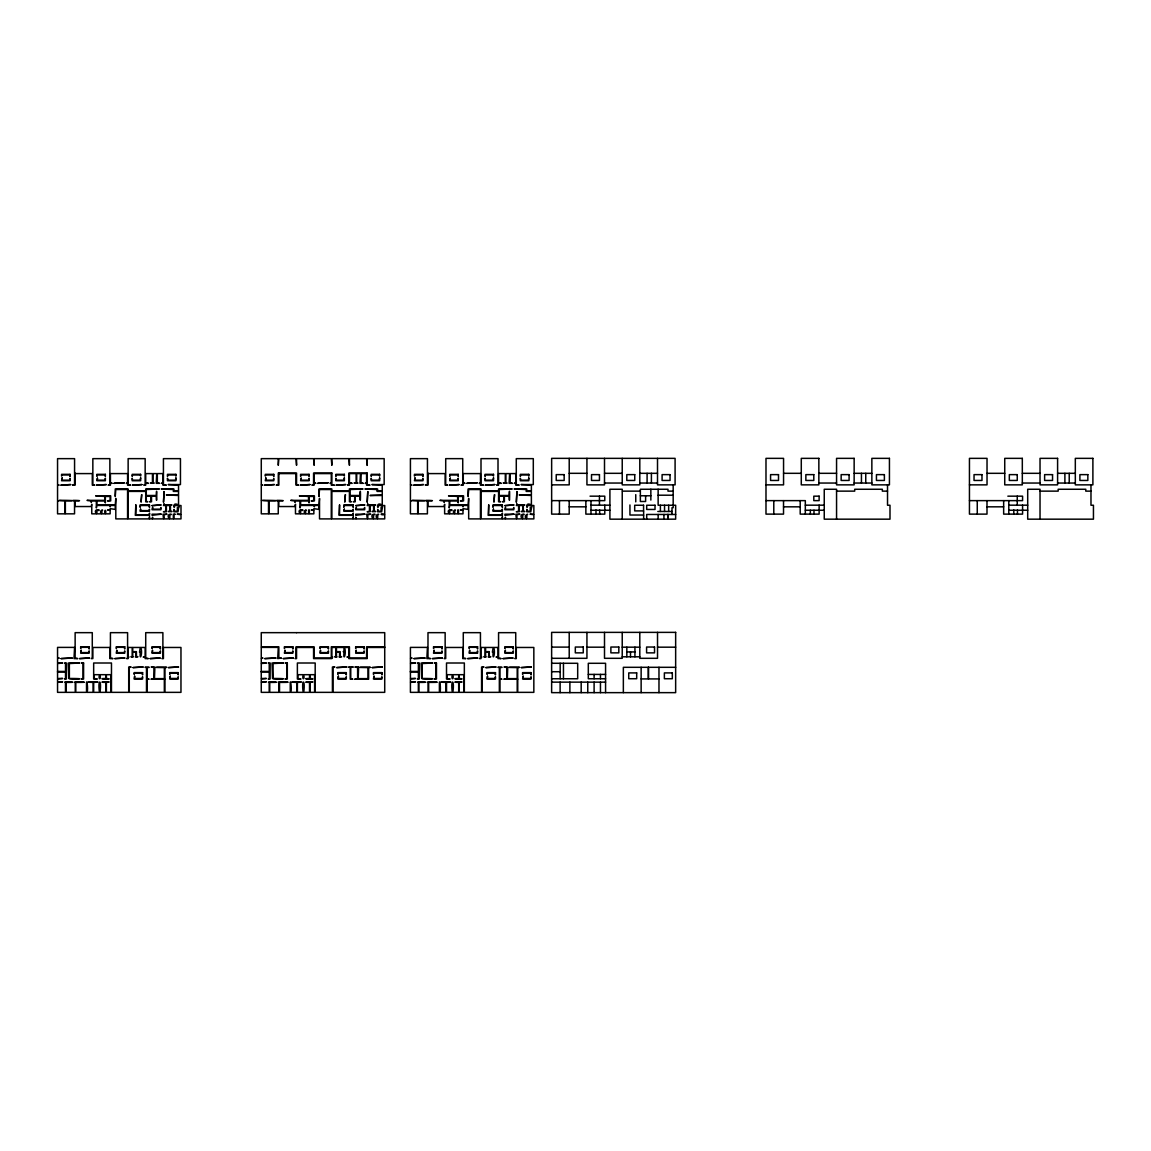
<?xml version="1.0" encoding="UTF-8"?>
<svg xmlns="http://www.w3.org/2000/svg" width="1151" height="1151" viewBox="0 0 1151 1151"><rect width="100%" height="100%" fill="white"/><g stroke="black" fill="none" stroke-linecap="round" stroke-linejoin="round"><path stroke-width="1.5" d="M331.848 658.041L332.668 657.077L331.848 656.53L331.848 647.466L335.905 647.466L335.905 656.53C331.531 656.789 339.128 657.466 336.452 656.53L336.452 652.2L339.574 652.2L339.574 656.53C336.984 657.552 344.969 656.703 340.135 656.53L340.135 651.639L336.452 651.639L336.452 647.466L343.991 647.466L343.991 651.639L343.228 651.639L343.991 652.2C343.027 662.314 346.724 653.768 344.552 647.466L348.868 647.466L348.868 656.53L346.926 657.077L348.868 657.077L348.868 658.588L367.14 658.588L367.14 647.466L384.679 647.466M569.213 473.32L586.938 473.32M604.505 473.32L622.231 473.32M639.798 473.32L657.509 473.32M783.558 473.32L801.283 473.32M818.85 473.32L836.561 473.32M854.143 473.32L871.854 473.32M987.026 473.32L1004.737 473.32M1022.318 473.32L1040.029 473.32M1057.596 473.32L1075.322 473.32M75.132 473.593L92.296 473.593L92.296 485.132L94.828 485.132L92.843 484.571L92.843 458.645L109.863 458.645L109.863 484.571L108.122 485.132L110.424 485.132L110.424 483.319L112.208 483.319L110.424 482.758L110.424 473.593L127.574 473.593L127.574 482.758L126.25 483.319L127.574 483.319L127.574 485.132L130.653 485.132L128.135 484.571L128.135 458.645L145.155 458.645L145.155 484.571L143.746 485.132L145.717 485.132L145.717 483.319L148.436 483.319L145.717 482.758L145.717 473.593L152.45 473.593L152.45 482.758C145.544 483.132 158.119 483.535 152.997 482.758L152.997 473.593L156.766 473.593L156.219 483.319L159.543 483.319L157.327 482.758L157.327 473.593L162.867 473.593L162.867 482.758L161.399 483.319L162.867 483.319L162.867 485.132L166.319 485.132L163.428 484.571L163.428 458.645L180.448 458.645L180.448 484.571L168.175 484.571L178.534 485.132L178.534 490.858L173.887 490.858L173.887 488.974L161.198 488.974L173.341 489.535L173.341 491.405L178.534 491.405L178.534 494.93L166.319 494.93L178.534 495.491L178.534 504.958C171.283 500.93 174.635 511.562 174.564 505.519L178.534 505.519L178.534 507.433L177.369 507.433L177.369 511.202L174.564 511.202L174.017 509.418L173.916 511.763L177.93 511.85L179.081 505.519L180.995 505.519L180.995 514.195L177.125 514.195L180.995 514.756L180.995 518.9L173.959 518.9L173.959 514.756L175.269 514.195L173.297 514.195L173.413 518.9L169.83 518.9L169.83 514.756C175.053 514.382 164.938 512.483 169.269 518.9L164.089 518.9L164.089 514.756L167.053 514.195L163.01 514.195L163.528 518.9L152.623 518.9L152.623 517.173L152.061 518.9L149.558 518.9L149.558 516.698L148.997 518.9L128.135 518.9L128.135 491.405L145.717 491.405L145.717 501.764L147.688 501.764L146.278 501.217L146.278 496.052L150.968 496.052L150.968 501.217L149.544 501.764L151.529 501.764L151.529 496.052L156.205 496.052C156.867 511.044 157.011 480.614 156.205 495.491L146.278 495.491L146.278 489.535L159.342 488.974L145.717 488.974L145.717 490.858L128.135 490.858L128.135 488.974L115.244 488.974L115.244 496.527L115.805 489.535L127.574 489.535L127.574 518.9L115.805 518.9L115.805 498.383L115.244 504.886L96.9 504.886L96.9 500.901L104.813 500.901L105.36 502.915L105.36 496.455L110.136 496.455L110.136 500.354L107.431 500.901L110.697 500.901L110.697 495.894L95.677 495.894L104.813 496.455L104.813 500.354L87.001 500.354L91.217 500.901L91.217 502.397L91.763 500.901L96.339 500.901L96.339 507.951L96.9 505.447L110.136 505.447L110.136 506.8L110.697 505.447L115.244 505.447L115.244 509.404L110.136 508.656L110.136 509.965L107.575 509.965L110.136 510.526L110.136 513.835L105.561 513.835C106.712 509.059 103.878 509.03 105 513.835L101.907 513.835L101.907 510.526C104.77 509.433 98.252 510.066 101.346 513.835L96.9 513.835L96.9 510.526C104.209 510.526 92.008 507.404 96.339 513.835L91.763 513.835L91.763 504.253L91.217 506.541L75.103 506.541L75.103 500.901C88.253 500.771 67.118 499.793 74.542 500.901L74.542 513.835L65.362 513.835L65.362 500.901C88.685 500.584 44.285 499.807 64.801 500.901L64.801 513.835L57.55 513.835L57.55 500.901L58.543 500.901L57.55 500.354L57.55 485.132L59.161 485.132L57.55 484.571L57.55 458.645L74.57 458.645L74.57 484.571L72.47 485.132L75.132 485.132L75.132 473.032M278.844 473.593L296.008 473.593L296.008 485.132L298.555 485.132L296.555 484.571L296.555 473.032L278.283 473.032L278.283 484.571L276.182 485.132L278.844 485.132L278.844 473.032M427.999 473.593L445.149 473.593L445.149 485.132L447.696 485.132L445.71 484.571L445.71 458.645L462.731 458.645L462.731 484.571L460.975 485.132L463.277 485.132L463.277 483.319L465.062 483.319L463.277 482.758L463.277 473.593L480.442 473.593L480.442 482.758L479.104 483.319L480.442 483.319L480.442 485.132L483.521 485.132L481.003 484.571L481.003 458.645L498.009 458.645L498.009 484.571L496.613 485.132L498.57 485.132L498.57 483.319L501.304 483.319L498.57 482.758L498.57 473.593L505.303 473.593L505.303 482.758C498.397 483.132 510.972 483.535 505.865 482.758L505.865 473.593L509.634 473.593L509.087 483.319L512.396 483.319L510.181 482.758L510.181 473.593L515.734 473.593L515.734 482.758L514.252 483.319L515.734 483.319L515.734 485.132L519.187 485.132L516.281 484.571L516.281 458.645L533.301 458.645L533.301 484.571L521.043 484.571L531.388 485.132L531.388 490.858L526.755 490.858L526.755 488.974L514.051 488.974L526.194 489.535L526.194 491.405L531.388 491.405L531.388 494.93L519.173 494.93L531.388 495.491L531.388 504.958C524.137 500.93 527.503 511.562 527.431 505.519L531.388 505.519L531.388 507.433L530.237 507.433L530.237 511.202L527.431 511.202L526.87 509.418L526.77 511.763L530.784 511.85L531.949 505.519L533.863 505.519L533.863 514.195L529.978 514.195L533.863 514.756L533.863 518.9L526.827 518.9L526.827 514.756C530.194 513.432 522.655 514.67 526.266 518.9L522.698 518.9L522.698 514.756C527.921 514.382 517.806 512.483 522.137 518.9L516.943 518.9L516.943 514.756L519.921 514.195L515.864 514.195L516.396 518.9L505.476 518.9L505.476 517.173L504.915 518.9L502.411 518.9L502.411 516.698L501.85 518.9L481.003 518.9L481.003 491.405L498.584 491.405L498.584 501.764L500.556 501.764L499.131 501.217L499.131 496.052L503.836 496.052L503.836 501.217L502.411 501.764L504.383 501.764L504.383 496.052L509.073 496.052C509.735 511.044 509.879 480.614 509.073 495.491L499.131 495.491L499.131 489.535L512.195 488.974L498.584 488.974L498.584 490.858L481.003 490.858L481.003 488.974L468.112 488.974L468.112 496.527L468.673 489.535L480.442 489.535L480.442 518.9L468.673 518.9L468.673 498.383L468.112 504.886L449.768 504.886L449.768 500.901L457.666 500.901L458.227 502.915L458.227 496.455L462.99 496.455L462.99 500.354L460.285 500.901L463.551 500.901L463.551 495.894L448.545 495.894L457.666 496.455L457.666 500.354L439.869 500.354L444.07 500.901L444.07 502.397L444.631 500.901L449.207 500.901L449.207 507.951L449.768 505.447L462.99 505.447L462.99 506.8L463.551 505.447L468.112 505.447L468.112 509.404L462.99 508.656L462.99 509.965L460.443 509.965L462.99 510.526L462.99 513.835L458.429 513.835L458.587 509.965L457.724 509.965L457.868 513.835L454.76 513.835L454.76 510.526C457.623 509.433 451.106 510.066 454.213 513.835L449.768 513.835L449.768 510.526C457.062 510.526 444.876 507.404 449.207 513.835L444.631 513.835L444.631 504.253L444.07 506.541L427.971 506.541L427.971 500.901C441.121 500.771 419.986 499.793 427.409 500.901L427.409 513.835L418.216 513.835L418.216 500.901C441.552 500.584 397.153 499.807 417.669 500.901L417.669 513.835L410.418 513.835L410.418 500.901L411.411 500.901L410.418 500.354L410.418 485.132L412.015 485.132L410.418 484.571L410.418 458.645L427.438 458.645L427.438 484.571L425.323 485.132L427.999 485.132L427.999 473.032M604.505 483.046L622.231 483.046M639.798 483.046L657.509 483.046M818.85 483.046L836.561 483.046M854.143 483.046L871.854 483.046M1022.318 483.046L1040.029 483.046M1057.596 483.046L1075.322 483.046M551.646 484.859L569.213 484.859L569.213 458.357M765.99 484.859L783.558 484.859L783.558 458.357L765.99 458.357L765.99 514.123L783.529 514.123L783.529 500.627M969.444 484.859L987.026 484.859L987.026 458.357L969.444 458.357L969.444 514.123L986.997 514.123L986.997 500.627M622.504 491.132L640.359 491.132M673.177 491.132L667.983 491.132L667.983 489.261L640.359 489.261L640.359 501.491L645.61 501.491L645.61 495.779M836.561 491.132L854.704 491.132L854.704 489.261L882.328 489.261L882.328 491.132L887.522 491.132M1040.029 491.132L1058.172 491.132L1058.172 489.261L1085.781 489.261L1085.781 491.132L1090.975 491.132M658.142 495.203L673.177 495.203M640.359 495.779L650.847 495.779M590.046 496.167L604.779 496.167L604.779 500.627L551.646 500.627M1007.844 496.167L1022.577 496.167L1022.577 500.627L969.444 500.627M765.99 500.627L805.326 500.627L805.326 514.123M590.995 505.174L609.901 505.174M805.326 505.174L824.245 505.174M1008.794 505.174L1027.699 505.174M569.198 506.828L585.859 506.828M783.529 506.828L800.204 506.828M986.997 506.828L1003.658 506.828M590.995 510.238L609.901 510.238M805.326 510.238L824.245 510.238M1008.794 510.238L1027.699 510.238M657.811 511.476L672.011 511.476M675.651 514.468L646.704 514.468L646.704 519.173M384.679 646.905L366.594 646.833L366.594 658.041L349.429 658.041L349.429 646.833L331.301 646.833L331.301 658.041L314.137 658.041L314.137 646.833L295.994 646.833L295.994 658.041L295.059 658.588L296.555 658.588L296.555 647.466L313.576 647.466L313.576 658.588L331.848 658.588L331.848 657.077M551.631 647.107L569.213 647.107M586.938 647.179L604.505 647.179M622.231 647.179L639.798 647.179M657.523 647.179L675.651 647.179M626.835 651.926L634.935 651.926M622.231 656.804L639.798 656.804M551.631 658.314L586.938 658.314L586.938 632.374M551.631 663.278L577.687 663.293L577.687 678.759L551.631 678.759M675.651 667.307L623.353 667.307L623.353 692.643M57.55 671.436L65.521 671.436L65.521 663.566L64.528 663.005L66.47 663.005L66.384 679.032L64.542 679.032L65.521 678.471L65.521 671.983L57.55 671.983M261.263 671.436L269.233 671.436L269.233 663.566L268.241 663.005L270.183 663.005L270.097 679.032L268.255 679.032L269.233 678.471L269.233 671.983L261.263 671.983M410.418 671.436L418.389 671.436L418.389 663.566L417.396 663.005L419.338 663.005L419.252 679.032L417.396 679.032L418.389 678.471L418.389 671.983L410.418 671.983M551.631 671.709L560.163 671.709M588.305 674.414L605.57 674.414M605.57 678.759L588.305 678.759L588.305 663.293L605.57 663.293L605.57 692.643M641.136 678.917L658.976 678.917M551.919 682.14L605.57 682.14M1090.975 484.859L1090.975 505.246L1093.45 505.246L1093.45 519.173L1027.699 519.173L1027.699 489.261L1040.029 489.261L1040.029 519.173M1069.221 473.32L1069.221 483.046M1064.891 473.32L1064.891 483.046M1022.577 505.174L1022.577 514.123L1003.658 514.123L1003.658 500.627M1017.455 509.965L1017.455 514.123M1017.254 496.167L1017.254 504.771M1013.801 509.965L1013.801 514.123M1008.794 500.627L1008.794 514.123M977.257 500.627L977.257 514.123M887.522 484.859L887.522 505.246L889.996 505.246L889.996 519.173L824.245 519.173L824.245 489.261L836.561 489.261L836.561 519.173M865.753 473.32L865.753 483.046M861.437 473.32L861.437 483.046M819.124 505.174L819.124 514.123L800.204 514.123L800.204 500.627M813.987 510.238L813.987 514.123M810.333 510.238L810.333 514.123M773.789 500.627L773.789 514.123M673.177 484.859L673.177 507.706L672.011 507.706L672.011 514.468M668.659 505.246L668.659 511.476M668.055 514.468L668.055 519.173M667.781 514.468L667.781 519.173M664.544 505.246L664.544 511.476M663.926 514.468L663.926 519.173M660.386 505.246L660.386 511.476M658.976 667.307L658.976 692.643M658.142 489.261L658.142 505.246L675.651 505.246L675.651 519.173L609.901 519.173L609.901 489.261L622.231 489.261L622.231 519.173M658.171 514.468L658.171 519.173M657.509 458.357L657.509 484.859L675.09 484.859L675.09 458.357L551.646 458.357L551.646 514.123L569.198 514.123L569.198 500.627M657.523 632.374L657.523 658.314L639.798 658.314L639.798 632.374M651.408 473.32L651.408 483.046M650.847 489.261L650.847 500.081M648.545 667.307L648.545 678.917M648.272 667.307L648.272 678.63M647.092 473.32L647.092 483.046M643.639 511.173L643.639 515.029L629.942 515.029L629.942 504.958M643.639 515.303L643.639 519.173M641.136 667.307L641.136 692.643M639.798 458.357L639.798 484.859L622.231 484.859L622.231 458.357M635.755 494.657L635.755 501.865M634.935 647.179L634.935 656.804M630.503 651.926L630.503 656.804M626.835 647.179L626.835 656.804M622.231 632.374L622.231 658.314L604.505 658.314L604.505 632.374M604.779 505.174L604.779 514.123L585.859 514.123L585.859 500.627M604.505 458.357L604.505 484.859L586.938 484.859L586.938 458.357M600.462 674.414L600.462 678.759M600.462 682.14L600.462 692.643M599.657 509.965L599.657 514.123M599.455 496.167L599.455 504.771M595.988 509.965L595.988 514.123M594.103 674.414L594.103 678.759M594.103 682.14L594.103 692.643M590.995 500.627L590.995 514.123M587.758 682.14L587.758 692.643M581.183 682.14L581.183 692.643M569.889 682.14L569.889 692.643M569.213 632.374L569.213 658.314M563.458 663.278L563.458 678.759M560.163 663.278L560.163 678.759M560.12 682.14L560.12 692.643M559.444 500.627L559.444 514.123M164.895 679.191L164.895 692.355L180.966 692.355L180.966 647.466L163.428 647.466L163.428 658.588L161.931 658.588L162.881 658.041L162.881 632.662L145.717 632.662L145.717 658.041L148.306 658.588L145.155 658.588L145.155 657.077L143.213 657.077L145.155 656.53L145.155 647.466L140.839 647.466C143.012 653.768 139.314 662.314 140.278 652.2L139.516 652.2L140.278 647.466L132.739 647.466L132.739 651.639L136.422 651.639L136.422 656.53C141.256 656.703 133.271 657.552 135.861 656.53L135.861 652.2L132.739 652.2L132.739 656.53C135.415 657.466 127.819 656.789 132.192 656.53L132.192 647.466L128.135 647.466L128.135 656.53L128.955 657.077L128.135 657.077L128.135 658.588L126.639 658.588L127.588 658.041L127.588 632.662L110.424 632.662L110.424 658.041L113.014 658.588L109.863 658.588L109.863 647.466L92.843 647.466L92.843 658.588L91.346 658.588L92.281 658.041L92.281 632.662L75.132 632.662L75.132 658.041L77.721 658.588L74.009 658.588L74.57 647.394L57.55 647.394L57.55 658.041L59.248 658.041L57.55 658.588L57.55 663.005L62.672 663.005L57.55 663.566L57.55 678.471L62.686 678.471L57.55 679.032L57.55 681.852L62.629 681.852L57.55 682.414L57.55 692.355L65.478 692.355L65.478 682.414C60.269 681.191 83.663 682.442 66.039 682.414L66.039 692.355L75.247 692.355L75.247 682.414C69.592 681.306 97.964 682.399 75.808 682.414L75.808 692.355L86.526 692.355L86.526 682.414C86.829 679.421 88.267 689.262 87.088 692.355L93.116 692.355L93.116 682.414C75.837 681.78 109.129 681.521 93.677 682.414L93.677 692.355L99.461 692.355C97.504 678.529 101.907 678.601 100.008 692.355L105.82 692.355L105.82 682.414C92.972 682.054 117.129 681.334 106.381 682.414L106.381 692.355L110.899 692.355L110.899 674.687L106.381 674.687L106.381 678.471C117.129 679.565 92.972 678.831 105.82 678.471L105.82 674.687L100.008 674.687C101.432 680.183 97.95 680.126 99.461 674.687L94.209 674.687L94.209 678.471L97.274 679.032L93.663 679.032L93.663 663.005L111.474 663.005L111.46 692.355L128.711 692.355L128.711 667.019L131.171 667.019L129.272 667.58L129.272 692.355L146.494 692.355L146.494 667.58C140.681 666.861 154.363 667.177 147.04 667.58L147.04 678.63L149.126 679.191L147.04 679.191L147.04 692.355L164.334 692.355L164.334 679.191L150.982 679.191L153.903 678.63L153.903 667.58L151.155 667.019L154.896 667.019L154.464 678.63L164.334 678.63L164.334 667.58C141.688 667.364 174.736 666.717 164.895 667.58L164.895 679.191M296.555 632.662L261.263 632.662L261.263 646.833L278.844 646.833L278.844 658.041L281.434 658.041L277.722 658.588L278.283 647.394L261.263 647.394L261.263 658.041L262.96 658.041L261.263 658.588L261.263 663.005L266.385 663.005L261.263 663.566L261.263 678.471L266.399 678.471L261.263 679.032L261.263 681.852L266.341 681.852L261.263 682.414L261.263 692.355L269.19 692.355L269.19 682.414C263.982 681.191 287.376 682.442 269.751 682.414L269.751 692.355L278.959 692.355L278.959 682.414C273.305 681.306 301.677 682.399 279.52 682.414L279.52 692.355L290.239 692.355L290.239 682.414C290.541 679.421 291.98 689.262 290.8 692.355L296.829 692.355L296.829 682.414C279.549 681.78 312.842 681.521 297.39 682.414L297.39 692.355L303.173 692.355C301.217 678.529 305.619 678.601 303.72 692.355L309.533 692.355L309.533 682.414C296.685 682.054 320.841 681.334 310.094 682.414L310.094 692.355L314.611 692.355L314.611 674.687L310.094 674.687L310.094 678.471C320.841 679.565 296.685 678.831 309.533 678.471L309.533 674.687L303.72 674.687C305.144 680.183 301.663 680.126 303.173 674.687L297.922 674.687L297.922 678.471L300.986 679.032L297.375 679.032L297.375 663.005L315.187 663.005L315.173 692.355L332.423 692.355L332.423 667.019L334.883 667.019L332.984 667.58L332.984 692.355L384.722 692.355L384.722 632.662L296.555 632.662M517.749 679.191L517.749 692.355L533.834 692.355L533.834 647.466L516.295 647.466L516.295 658.588L514.799 658.588L515.734 658.041L515.734 632.662L498.57 632.662L498.57 658.041L501.16 658.588L498.023 658.588L498.023 657.077L496.067 657.077L498.023 656.53L498.023 647.466L493.707 647.466C495.88 653.768 492.182 662.314 493.146 652.2L492.383 652.2L493.146 647.466L485.607 647.466L485.607 651.639L489.276 651.639L489.276 656.53C494.11 656.703 486.125 657.552 488.715 656.53L488.715 652.2L485.607 652.2L485.607 656.53C488.283 657.466 480.672 656.789 485.046 656.53L485.046 647.466L481.003 647.466L481.003 656.53L481.823 657.077L481.003 657.077L481.003 658.588L479.507 658.588L480.442 658.041L480.442 632.662L463.277 632.662L463.277 658.041L465.867 658.588L462.731 658.588L462.731 647.466L445.71 647.466L445.71 658.588L444.214 658.588L445.149 658.041L445.149 632.662L427.985 632.662L427.985 658.041L430.575 658.588L426.863 658.588L427.424 647.394L410.418 647.394L410.418 658.041L412.116 658.041L410.418 658.588L410.418 663.005L415.54 663.005L410.418 663.566L410.418 678.471L415.54 678.471L410.418 679.032L410.418 681.852L415.497 681.852L410.418 682.414L410.418 692.355L418.345 692.355L418.345 682.414C413.123 681.191 436.531 682.442 418.892 682.414L418.892 692.355L428.114 692.355L428.114 682.414C422.446 681.306 450.818 682.399 428.661 682.414L428.661 692.355L439.394 692.355L439.394 682.414C439.682 679.421 441.121 689.262 439.955 692.355L445.984 692.355L445.984 682.414C428.69 681.78 461.983 681.521 446.53 682.414L446.53 692.355L452.314 692.355C450.372 678.529 454.774 678.601 452.875 692.355L458.688 692.355L458.688 682.414C445.825 682.054 469.982 681.334 459.249 682.414L459.249 692.355L463.767 692.355L463.767 674.687L459.249 674.687L459.249 678.471C469.982 679.565 445.825 678.831 458.688 678.471L458.688 674.687L452.875 674.687C454.3 680.183 450.804 680.126 452.314 674.687L447.077 674.687L447.077 678.471L450.127 679.032L446.516 679.032L446.516 663.005L464.342 663.005L464.328 692.355L481.578 692.355L481.578 667.019L484.024 667.019L482.125 667.58L482.125 692.355L499.347 692.355L499.347 667.58C493.549 666.861 507.217 667.177 499.908 667.58L499.908 678.63L501.98 679.191L499.908 679.191L499.908 692.355L517.202 692.355L517.202 679.191L503.836 679.191L506.771 678.63L506.771 667.58L504.009 667.019L507.749 667.019L507.332 678.63L517.202 678.63L517.202 667.58C494.556 667.364 527.604 666.717 517.749 667.58L517.749 679.191M818.85 458.357L801.283 458.357L801.283 484.859L818.85 484.859L818.85 458.357M854.143 458.357L836.561 458.357L836.561 484.859L854.143 484.859L854.143 458.357M889.435 458.357L871.854 458.357L871.854 484.859L889.435 484.859L889.435 458.357M1022.318 458.357L1004.737 458.357L1004.737 484.859L1022.318 484.859L1022.318 458.357M1057.596 458.357L1040.029 458.357L1040.029 484.859L1057.596 484.859L1057.596 458.357M1092.889 458.357L1075.322 458.357L1075.322 484.859L1092.889 484.859L1092.889 458.357M278.283 458.645L261.277 458.645L261.277 484.571L262.874 485.132L261.277 485.132L261.277 500.354L262.27 500.354L261.277 500.901L261.277 513.835L268.514 513.835L268.514 500.901C247.997 499.807 292.397 500.584 269.075 500.901L269.075 513.835L278.254 513.835L278.254 500.901C270.83 499.793 291.966 500.771 278.815 500.901L278.815 506.541L294.929 506.541L295.476 504.253L295.476 513.835L300.051 513.835C295.721 507.404 307.921 510.526 300.612 510.526L300.612 513.835L305.058 513.835C301.965 510.066 308.482 509.433 305.619 510.526L305.619 513.835L308.713 513.835L308.583 509.965L309.432 509.965L309.274 513.835L313.849 513.835L313.849 510.526L311.288 509.965L313.849 509.965L313.849 508.656L318.971 509.404L318.971 505.447L314.41 505.447L314.41 506.8L313.849 505.447L300.612 505.447L300.051 507.951L300.051 500.901L295.476 500.901L294.929 502.397L294.929 500.901L290.728 500.354L308.526 500.354L308.526 496.455L299.389 495.894L314.41 495.894L314.41 500.901L311.144 500.901L313.849 500.354L313.849 496.455L309.072 496.455L309.072 502.915L308.526 500.901L300.612 500.901L300.612 504.886L318.971 504.886L319.518 498.383L319.518 518.9L331.287 518.9L331.287 489.535L319.518 489.535L318.971 496.527L318.971 488.974L331.848 488.974L331.848 490.858L349.429 490.858L349.429 488.974L363.054 488.974L349.99 489.535L349.99 495.491L359.918 495.491C360.723 480.614 360.58 511.044 359.918 496.052L355.242 496.052L355.242 501.764L353.271 501.764L354.681 501.217L354.681 496.052L349.99 496.052L349.99 501.217L351.4 501.764L349.429 501.764L349.429 491.405L331.848 491.405L331.848 518.9L352.71 518.9L353.271 516.698L353.271 518.9L355.774 518.9L355.774 517.173L356.335 518.9L367.241 518.9L366.723 514.195L370.766 514.195L367.802 514.756L367.802 518.9L372.996 518.9C368.651 512.483 378.765 514.382 373.543 514.756L373.543 518.9L377.125 518.9C373.485 513.418 381.456 514.008 377.686 514.756L377.686 518.9L384.722 518.9L384.722 514.756C379.154 515.231 380.593 512.929 384.722 514.195L384.722 505.519L382.808 505.519L381.643 511.85L377.629 511.763L377.729 509.418L378.291 511.202L381.082 511.202L381.082 507.433L382.247 507.433L382.247 505.519L378.291 505.519C378.348 511.562 374.996 500.93 382.247 504.958L382.247 495.491L370.032 495.491L382.247 494.93L382.247 491.405L377.053 491.405L377.053 489.535L364.91 488.974L377.6 488.974L377.6 490.858L382.247 490.858L382.247 485.132L371.888 484.571L384.161 484.571L384.161 458.645L367.14 458.645L367.14 465.392L366.579 458.645L349.429 458.645L349.429 465.292L348.868 458.645L331.848 458.645L331.848 465.292L331.287 458.645L314.137 458.645L314.137 465.292L313.576 458.645L296.555 458.645L296.555 465.277L296.008 458.645L278.844 458.645L278.283 465.292L278.283 458.645M331.848 473.032L313.576 473.032L313.576 484.571L311.835 485.132L314.137 485.132L314.137 483.319L315.921 483.319L314.137 482.758L314.137 473.593L331.287 473.593L331.287 482.758L329.963 483.319L331.287 483.319L331.287 485.132L334.38 485.132L331.848 484.571L331.848 473.032M367.14 473.032L348.868 473.032L348.868 484.571L347.458 485.132L349.429 485.132L349.429 483.319L352.163 483.319L349.429 482.758L349.429 473.593L356.163 473.593L356.163 482.758C349.257 483.132 361.831 483.535 356.709 482.758L356.709 473.593L360.479 473.593L359.946 483.319L363.256 483.319L361.04 482.758L361.04 473.593L366.579 473.593L366.579 482.758L365.112 483.319L366.579 483.319L366.579 485.132L370.032 485.132L367.14 484.571L367.14 473.032M70.082 474.341L61.578 474.341L61.578 476.082L62.14 474.903L69.52 474.903L70.082 476.615L70.082 474.341M105.374 474.341L96.871 474.341L96.871 476.327L97.432 474.903L104.813 474.903L105.374 476.37L105.374 474.341M140.652 474.341L132.164 474.341L132.164 476.37L132.725 474.903L140.105 474.903L140.652 476.01L140.652 474.341M175.945 474.341L167.456 474.341L167.456 476.37L168.003 474.903L175.384 474.903L175.945 476.126L175.945 474.341M273.794 474.341L265.291 474.341L265.291 476.082L265.852 474.903L273.233 474.903L273.794 476.615L273.794 474.341M309.087 474.341L300.584 474.341L300.584 476.327L301.145 474.903L308.526 474.903L309.087 476.37L309.087 474.341M344.365 474.341L335.876 474.341L335.876 476.37L336.437 474.903L343.818 474.903L344.365 476.01L344.365 474.341M379.657 474.341L371.169 474.341L371.169 476.37L371.73 474.903L379.111 474.903L379.657 476.126L379.657 474.341M422.935 474.341L414.446 474.341L414.446 476.082L415.007 474.903L422.388 474.903L422.935 476.615L422.935 474.341M458.227 474.341L449.739 474.341L449.739 476.327L450.286 474.903L457.666 474.903L458.227 476.37L458.227 474.341M493.52 474.341L485.017 474.341L485.017 476.37L485.578 474.903L492.959 474.903L493.52 476.01L493.52 474.341M528.813 474.341L520.31 474.341L520.31 476.37L520.871 474.903L528.251 474.903L528.813 476.126L528.813 474.341M564.163 474.629L556.221 474.629L556.221 480.456L564.163 480.456L564.163 474.629M599.455 474.629L591.513 474.629L591.513 480.456L599.455 480.456L599.455 474.629M634.748 474.629L626.806 474.629L626.806 480.456L634.748 480.456L634.748 474.629M670.04 474.629L662.098 474.629L662.098 480.456L670.04 480.456L670.04 474.629M778.508 474.629L770.566 474.629L770.566 480.456L778.508 480.456L778.508 474.629M813.8 474.629L805.858 474.629L805.858 480.456L813.8 480.456L813.8 474.629M849.093 474.629L841.151 474.629L841.151 480.456L849.093 480.456L849.093 474.629M884.385 474.629L876.443 474.629L876.443 480.456L884.385 480.456L884.385 474.629M981.976 474.629L974.034 474.629L974.034 480.456L981.976 480.456L981.976 474.629M1017.254 474.629L1009.326 474.629L1009.326 480.456L1017.254 480.456L1017.254 474.629M1052.546 474.629L1044.619 474.629L1044.619 480.456L1052.546 480.456L1052.546 474.629M1087.839 474.629L1079.897 474.629L1079.897 480.456L1087.839 480.456L1087.839 474.629M62.14 477.938L61.578 480.73L70.082 480.73L70.082 478.471L69.52 480.183L62.14 480.183L62.14 477.938M140.652 477.866L140.105 480.183L132.725 480.183L132.164 478.226L132.164 480.73L140.652 480.73L140.652 477.866M175.945 477.982L175.384 480.183L168.003 480.183L167.456 478.226L167.456 480.73L175.945 480.73L175.945 477.982M265.852 477.938L265.291 480.73L273.794 480.73L273.794 478.471L273.233 480.183L265.852 480.183L265.852 477.938M344.365 477.866L343.818 480.183L336.437 480.183L335.876 478.226L335.876 480.73L344.365 480.73L344.365 477.866M379.657 477.982L379.111 480.183L371.73 480.183L371.169 478.226L371.169 480.73L379.657 480.73L379.657 477.982M415.007 477.938L414.446 480.73L422.935 480.73L422.935 478.471L422.388 480.183L415.007 480.183L415.007 477.938M493.52 477.866L492.959 480.183L485.578 480.183L485.017 478.226L485.017 480.73L493.52 480.73L493.52 477.866M528.813 477.982L528.251 480.183L520.871 480.183L520.31 478.226L520.31 480.73L528.813 480.73L528.813 477.982M97.432 478.183L96.871 480.73L105.374 480.73L105.374 478.226L104.813 480.183L97.432 480.183L97.432 478.183M301.145 478.183L300.584 480.73L309.087 480.73L309.087 478.226L308.526 480.183L301.145 480.183L301.145 478.183M450.286 478.183L449.739 480.73L458.227 480.73L458.227 478.226L457.666 480.183L450.286 480.183L450.286 478.183M124.38 482.758L114.064 483.319L124.38 482.758M328.107 482.758L317.777 483.319L328.107 482.758M477.248 482.758L466.918 483.319L477.248 482.758M70.614 484.571L61.017 485.132L70.614 484.571M106.252 484.571L96.698 485.132L106.252 484.571M141.89 484.571L132.523 485.132L141.89 484.571M274.326 484.571L264.73 485.132L274.326 484.571M309.979 484.571L300.411 485.132L309.979 484.571M345.602 484.571L336.236 485.132L345.602 484.571M423.467 484.571L413.871 485.132L423.467 484.571M459.12 484.571L449.552 485.132L459.12 484.571M494.757 484.571L485.377 485.132L494.757 484.571M164.061 491.621L163.5 502.109L164.061 491.621M367.773 491.621L367.212 502.109L367.773 491.621M516.914 491.621L516.353 502.109L516.914 491.621M141.674 494.657L141.113 501.865L141.674 494.657M345.386 494.657L344.825 501.865L345.386 494.657M494.542 494.657L493.98 501.865L494.542 494.657M819.124 496.167L813.8 496.167L813.8 500.627L819.124 500.627L819.124 496.167M164.061 503.965L163.5 505.519L165.744 505.519L165.744 511.202L163.442 511.763L166.435 511.763L166.305 505.519L169.902 505.519L169.902 511.202C164.276 511.763 176.045 511.778 170.463 511.202L170.463 505.519L172.003 504.958L164.061 504.958L164.061 503.965M367.773 503.965L367.212 505.519L369.457 505.519L369.457 511.202L367.155 511.763L370.147 511.763L370.018 505.519L373.615 505.519L373.615 511.202C367.989 511.763 379.758 511.778 374.176 511.202L374.176 505.519L375.715 504.958L367.773 504.958L367.773 503.965M516.914 503.965L516.353 505.519L518.597 505.519L518.597 511.202L516.31 511.763L519.288 511.763L519.159 505.519L522.77 505.519L522.77 511.202C517.144 511.763 528.899 511.778 523.317 511.202L523.317 505.519L524.856 504.958L516.914 504.958L516.914 503.965M135.847 504.958L135.3 515.303L149.558 515.303L149.558 513.101L148.997 514.756L135.847 514.756L135.847 504.958M149.486 504.958L140.048 504.958L140.048 507.303L140.609 505.519L148.925 505.519L149.486 507.332L149.486 504.958M160.924 504.958L152.061 505.62L160.924 504.958M339.559 504.958L339.013 515.303L353.271 515.303L353.271 513.101L352.71 514.756L339.559 514.756L339.559 504.958M353.199 504.958L343.761 504.958L343.761 507.303L344.322 505.519L352.638 505.519L353.199 507.332L353.199 504.958M364.651 504.958L355.774 505.62L364.651 504.958M488.715 504.958L488.153 515.303L502.411 515.303L502.411 513.101L501.85 514.756L488.715 514.756L488.715 504.958M502.354 504.958L492.916 504.958L492.916 507.303L493.462 505.519L501.793 505.519L502.354 507.332L502.354 504.958M513.792 504.958L504.915 505.62L513.792 504.958M643.567 505.246L634.69 505.246L634.69 510.9L643.567 510.9L643.567 505.246M655.02 505.246L646.704 505.246L646.704 509.461L655.02 509.461L655.02 505.246M152.623 507.49L152.061 509.735L160.924 509.735L160.924 507.49L160.377 509.188L152.623 509.188L152.623 507.49M356.335 507.49L355.774 509.735L364.651 509.735L364.651 507.49L364.09 509.188L356.335 509.188L356.335 507.49M505.476 507.49L504.915 509.735L513.792 509.735L513.792 507.49L513.231 509.188L505.476 509.188L505.476 507.49M140.609 509.159L140.048 511.173L149.486 511.173L149.486 509.188L148.925 510.612L140.609 510.612L140.609 509.159M344.322 509.159L343.761 511.173L353.199 511.173L353.199 509.188L352.638 510.612L344.322 510.612L344.322 509.159M493.462 509.159L492.916 511.173L502.354 511.173L502.354 509.188L501.793 510.612L493.462 510.612L493.462 509.159M161.154 514.195L152.061 514.195L152.061 515.317L161.154 514.195M364.867 514.195L355.774 514.195L355.774 515.317L364.867 514.195M514.008 514.195L504.915 514.195L504.915 515.317L514.008 514.195M675.651 632.374L551.631 632.374L551.631 692.643L675.651 692.643L675.651 632.374M89.159 646.761L80.671 646.761L80.671 648.488L81.217 647.322L88.613 647.322L89.159 649.02L89.159 646.761M124.74 646.761L116.237 646.761L116.237 648.488L116.798 647.322L124.179 647.322L124.74 649.02L124.74 646.761M160.435 646.761L151.946 646.761L151.946 648.488L152.493 647.322L159.874 647.322L160.435 649.02L160.435 646.761M292.872 646.761L284.383 646.761L284.383 648.488L284.944 647.322L292.325 647.322L292.872 649.02L292.872 646.761M328.452 646.761L319.949 646.761L319.949 648.488L320.51 647.322L327.891 647.322L328.452 649.02L328.452 646.761M364.148 646.761L355.659 646.761L355.659 648.488L356.206 647.322L363.587 647.322L364.148 649.02L364.148 646.761M442.027 646.761L433.524 646.761L433.524 648.488L434.085 647.322L441.466 647.322L442.027 649.02L442.027 646.761M477.593 646.761L469.104 646.761L469.104 648.488L469.651 647.322L477.032 647.322L477.593 649.02L477.593 646.761M513.303 646.761L504.8 646.761L504.8 648.488L505.361 647.322L512.742 647.322L513.303 649.02L513.303 646.761M583.255 647.035L575.313 647.035L575.313 652.862L583.255 652.862L583.255 647.035M618.821 647.035L610.879 647.035L610.879 652.862L618.821 652.862L618.821 647.035M654.531 647.035L646.589 647.035L646.589 652.862L654.531 652.862L654.531 647.035M81.217 650.344L80.671 653.149L89.159 653.149L89.159 650.876L88.613 652.588L81.217 652.588L81.217 650.344M116.798 650.344L116.237 653.149L124.74 653.149L124.74 650.876L124.179 652.588L116.798 652.588L116.798 650.344M152.493 650.344L151.946 653.149L160.435 653.149L160.435 650.876L159.874 652.588L152.493 652.588L152.493 650.344M284.944 650.344L284.383 653.149L292.872 653.149L292.872 650.876L292.325 652.588L284.944 652.588L284.944 650.344M320.51 650.344L319.949 653.149L328.452 653.149L328.452 650.876L327.891 652.588L320.51 652.588L320.51 650.344M356.206 650.344L355.659 653.149L364.148 653.149L364.148 650.876L363.587 652.588L356.206 652.588L356.206 650.344M434.085 650.344L433.524 653.149L442.027 653.149L442.027 650.876L441.466 652.588L434.085 652.588L434.085 650.344M469.651 650.344L469.104 653.149L477.593 653.149L477.593 650.876L477.032 652.588L469.651 652.588L469.651 650.344M505.361 650.344L504.8 653.149L513.303 653.149L513.303 650.876L512.742 652.588L505.361 652.588L505.361 650.344M72.153 658.041L61.104 658.588L72.153 658.041M89.49 658.041L79.577 658.588L89.49 658.041M124.783 658.041L114.87 658.588L124.783 658.041M160.075 658.041L150.162 658.588L160.075 658.041M275.866 658.041L264.816 658.588L275.866 658.041M293.203 658.041L283.29 658.588L293.203 658.041M425.007 658.041L413.972 658.588L425.007 658.041M442.358 658.041L432.431 658.588L442.358 658.041M477.651 658.041L467.723 658.588L477.651 658.041M512.943 658.041L503.03 658.588L512.943 658.041M79.534 663.005L68.326 663.005L68.815 678.471C72.484 679.881 91.26 678.486 69.362 678.471L69.362 663.566L79.534 663.005M83.591 663.005L81.39 663.005L83.03 663.566L83.03 678.471L81.275 679.032L83.591 679.032L83.591 663.005M283.247 663.005L272.039 663.005L272.528 678.471C276.197 679.881 294.973 678.486 273.089 678.471L273.089 663.566L283.247 663.005M287.304 663.005L285.103 663.005L286.757 663.566L286.757 678.471L284.988 679.032L287.304 679.032L287.304 663.005M432.402 663.005L421.194 663.005L421.669 678.471C425.352 679.881 444.128 678.486 422.23 678.471L422.23 663.566L432.402 663.005M436.459 663.005L434.258 663.005L435.898 663.566L435.898 678.471L434.128 679.032L436.459 679.032L436.459 663.005M143.041 667.019L133.027 667.58L143.041 667.019M178.491 667.019L168.506 667.58L178.491 667.019M346.753 667.019L336.739 667.58L346.753 667.019M353.012 667.019L348.609 667.019L350.206 667.58L350.206 679.191L352.839 679.191L350.753 678.63L350.753 667.58L353.012 667.019M358.608 667.019L354.868 667.019L357.616 667.58L357.616 678.63L354.695 679.191L368.608 679.191L368.608 667.58C378.449 666.717 345.401 667.364 368.047 667.58L368.047 678.63L358.177 678.63L358.608 667.019M382.218 667.019L372.219 667.58L382.218 667.019M495.908 667.019L485.88 667.58L495.908 667.019M531.359 667.019L521.374 667.58L531.359 667.019M142.595 672.63L134.106 672.63L134.106 674.357L134.653 673.177L142.048 673.177L142.595 674.889L142.595 672.63M178.218 672.63L169.729 672.63L169.729 674.357L170.276 673.177L177.657 673.177L178.218 674.889L178.218 672.63M346.307 672.63L337.819 672.63L337.819 674.357L338.38 673.177L345.76 673.177L346.307 674.889L346.307 672.63M381.931 672.63L373.442 672.63L373.442 674.357L373.989 673.177L381.369 673.177L381.931 674.889L381.931 672.63M495.462 672.63L486.959 672.63L486.959 674.357L487.52 673.177L494.901 673.177L495.462 674.889L495.462 672.63M531.086 672.63L522.583 672.63L522.583 674.357L523.144 673.177L530.525 673.177L531.086 674.889L531.086 672.63M636.69 672.903L628.748 672.903L628.748 678.73L636.69 678.73L636.69 672.903M672.313 672.903L664.372 672.903L664.372 678.73L672.313 678.73L672.313 672.903M134.653 676.212L134.106 679.018L142.595 679.018L142.595 676.745L142.048 678.457L134.653 678.457L134.653 676.212M170.276 676.212L169.729 679.018L178.218 679.018L178.218 676.745L177.657 678.457L170.276 678.457L170.276 676.212M338.38 676.212L337.819 679.018L346.307 679.018L346.307 676.745L345.76 678.457L338.38 678.457L338.38 676.212M373.989 676.212L373.442 679.018L381.931 679.018L381.931 676.745L381.369 678.457L373.989 678.457L373.989 676.212M487.52 676.212L486.959 679.018L495.462 679.018L495.462 676.745L494.901 678.457L487.52 678.457L487.52 676.212M523.144 676.212L522.583 679.018L531.086 679.018L531.086 676.745L530.525 678.457L523.144 678.457L523.144 676.212"/></g></svg>
